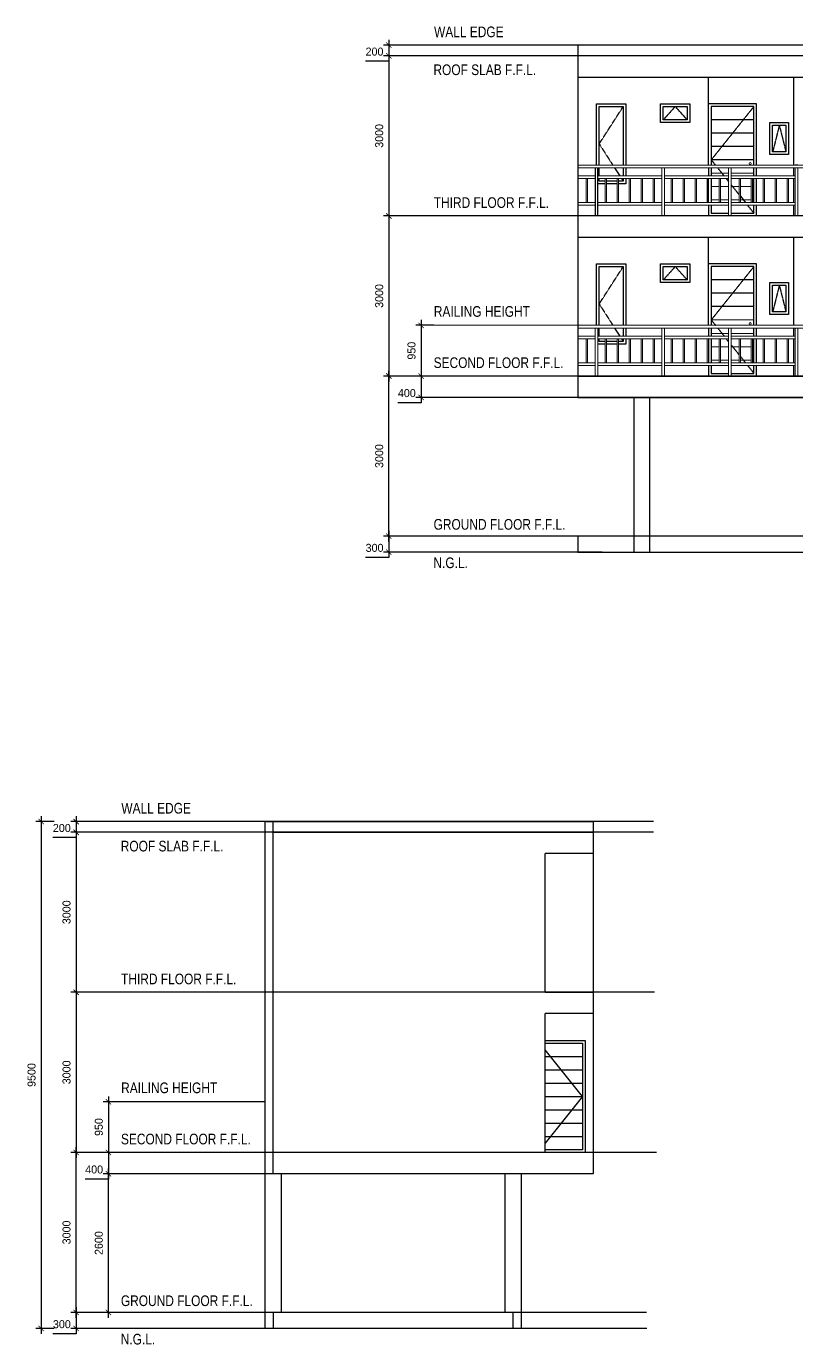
# Model space of a CAD drawing. Header units: millimetres. Extents: x 1634676 to 2610633, y -385676 to -37463.
# Drawn here: x 2369659 to 2384094, y -222282 to -197576 of the extents above; entities that cross this region are included whole.
import ezdxf

# ---------------------------------------------------------------- set-up
doc = ezdxf.new("R2010")
doc.units = ezdxf.units.MM
doc.header["$MEASUREMENT"] = 0
doc.linetypes.add('CENTERX2', pattern=[4, 2.5, -0.5, 0.5, -0.5])
doc.linetypes.add('DASHED', pattern=[0.75, 0.5, -0.25])
doc.layers.get('0').update_dxf_attribs({"lineweight": 15})
doc.layers.get('Defpoints').update_dxf_attribs({"color": 250})
doc.layers.add('.15', color=7, linetype='Continuous', lineweight=15)
for name, color, linetype in [('A - Dimensions', 255, 'Continuous'), ('A - Doors', 2, 'Continuous'), ('A - Grid Lines', 254, 'CENTERX2'), ('A - Text', 1, 'Continuous'), ('A-Windows', 2, 'Continuous')]:
    doc.layers.add(name, color=color, linetype=linetype)
doc.styles.add('AR4-Arial-Chan', font='arial.ttf', dxfattribs={"width": 0.8, "height": 150})
doc.styles.get("Standard").update_dxf_attribs({"font": 'GOTHIC.TTF'})
doc.dimstyles.new('Tolits', dxfattribs={"dimtxt": 150, "dimasz": 100, "dimexe": 100, "dimexo": 0.0625, "dimgap": 100, "dimtad": 2, "dimtoh": 1, "dimdec": 0, "dimzin": 0, "dimdsep": 46, "dimtxsty": 'Standard', "dimblk": 'ARCHTICK', "dimcen": 0.09, "dimdle": 100, "dimclrd": 1, "dimclre": 1, "dimclrt": 2, "dimadec": 0, "dimazin": 0, "dimtfac": 1, "dimtdec": 0, "dimtofl": 0, "dimtmove": 0, "dimatfit": 3, "dimfxl": 1, "dimtolj": 1, "dimtzin": 0, "dimarcsym": 0})

# ---------------------------------------------------------------- blocks, each defined once
blk = doc.blocks.new('_ArchTick')
at = {"color": 0, "linetype": 'ByBlock', "const_width": 0.15}
blk.add_lwpolyline([(-0.5, -0.5), (0.5, 0.5)], dxfattribs=at)
blk = doc.blocks.new('*D1901')
at = {"layer": 'A - Dimensions', "color": 1, "lineweight": -2, "transparency": 16777216}
for p, q in [((2376451, -197829), (2376451, -198129)), ((2376696, -197929), (2376351, -197929)), ((2376696, -198129), (2376351, -198129)), ((2376451, -198129), (2376451, -198229)), ((2376451, -198229), (2376016, -198229))]:
    blk.add_line(p, q, dxfattribs=at)
at = {"layer": 'Defpoints', "color": 0, "transparency": 16777216}
for p in [(2376451, -198129), (2376697, -197929), (2376697, -198129)]:
    blk.add_point(p, dxfattribs=at)
at = {"layer": 'A - Dimensions', "color": 1, "lineweight": -2, "transparency": 16777216, "xscale": 100, "yscale": 100, "zscale": 100}
for p, rotation in [((2376451, -197929), 90), ((2376451, -198129), 270)]:
    blk.add_blockref('_ArchTick', p, dxfattribs=dict(at, rotation=rotation))
at = {"layer": 'A - Dimensions', "color": 2, "transparency": 16777216, "insert": (2376183, -198050), "char_height": 150, "attachment_point": 5}
blk.add_mtext('\\A1;200', dxfattribs=at)
blk = doc.blocks.new('*D1902')
at = {"layer": 'A - Dimensions', "color": 1, "lineweight": -2, "transparency": 16777216}
for p, q in [((2376696, -198129), (2376351, -198129)), ((2376451, -198029), (2376451, -201229)), ((2376696, -201129), (2376351, -201129))]:
    blk.add_line(p, q, dxfattribs=at)
at = {"layer": 'Defpoints', "color": 0, "transparency": 16777216}
for p in [(2376697, -198129), (2376451, -201129), (2376697, -201129)]:
    blk.add_point(p, dxfattribs=at)
at = {"layer": 'A - Dimensions', "color": 1, "lineweight": -2, "transparency": 16777216, "xscale": 100, "yscale": 100, "zscale": 100}
for p, rotation in [((2376451, -198129), 90), ((2376451, -201129), 270)]:
    blk.add_blockref('_ArchTick', p, dxfattribs=dict(at, rotation=rotation))
at = {"layer": 'A - Dimensions', "color": 2, "transparency": 16777216, "insert": (2376272, -199629), "char_height": 150, "attachment_point": 5, "rotation": 90}
blk.add_mtext('\\A1;3000', dxfattribs=at)
blk = doc.blocks.new('*D1903')
at = {"layer": 'A - Dimensions', "color": 1, "lineweight": -2, "transparency": 16777216}
for p, q in [((2376451, -201029), (2376451, -204229)), ((2376696, -201129), (2376351, -201129)), ((2376696, -204129), (2376351, -204129))]:
    blk.add_line(p, q, dxfattribs=at)
at = {"layer": 'Defpoints', "color": 0, "transparency": 16777216}
for p in [(2376697, -201129), (2376451, -204129), (2376697, -204129)]:
    blk.add_point(p, dxfattribs=at)
at = {"layer": 'A - Dimensions', "color": 1, "lineweight": -2, "transparency": 16777216, "xscale": 100, "yscale": 100, "zscale": 100}
for p, rotation in [((2376451, -201129), 90), ((2376451, -204129), 270)]:
    blk.add_blockref('_ArchTick', p, dxfattribs=dict(at, rotation=rotation))
at = {"layer": 'A - Dimensions', "color": 2, "transparency": 16777216, "insert": (2376272, -202629), "char_height": 150, "attachment_point": 5, "rotation": 90}
blk.add_mtext('\\A1;3000', dxfattribs=at)
blk = doc.blocks.new('*D1878')
at = {"layer": 'A-Windows', "color": 1, "lineweight": -2, "transparency": 16777216}
for p, q in [((2377056, -204029), (2377056, -204529)), ((2377302, -204129), (2376956, -204129)), ((2377302, -204529), (2376956, -204529)), ((2377056, -204529), (2377056, -204629)), ((2377056, -204629), (2376621, -204629))]:
    blk.add_line(p, q, dxfattribs=at)
at = {"layer": 'Defpoints', "color": 0, "transparency": 16777216}
for p in [(2377302, -204129), (2377056, -204529), (2377302, -204529)]:
    blk.add_point(p, dxfattribs=at)
at = {"layer": 'A-Windows', "color": 1, "lineweight": -2, "transparency": 16777216, "xscale": 100, "yscale": 100, "zscale": 100}
for p, rotation in [((2377056, -204129), 90), ((2377056, -204529), 270)]:
    blk.add_blockref('_ArchTick', p, dxfattribs=dict(at, rotation=rotation))
at = {"layer": 'A-Windows', "color": 2, "transparency": 16777216, "insert": (2376789, -204450), "char_height": 150, "attachment_point": 5}
blk.add_mtext('\\A1;400', dxfattribs=at)
blk = doc.blocks.new('*D1904')
at = {"layer": 'A - Dimensions', "color": 1, "lineweight": -2, "transparency": 16777216}
for p, q in [((2376451, -207029), (2376451, -207429)), ((2376696, -207129), (2376351, -207129)), ((2376696, -207429), (2376351, -207429)), ((2376451, -207429), (2376451, -207529)), ((2376451, -207529), (2376017, -207529))]:
    blk.add_line(p, q, dxfattribs=at)
at = {"layer": 'Defpoints', "color": 0, "transparency": 16777216}
for p in [(2376697, -207129), (2376451, -207429), (2376697, -207429)]:
    blk.add_point(p, dxfattribs=at)
at = {"layer": 'A - Dimensions', "color": 1, "lineweight": -2, "transparency": 16777216, "xscale": 100, "yscale": 100, "zscale": 100}
for p, rotation in [((2376451, -207129), 90), ((2376451, -207429), 270)]:
    blk.add_blockref('_ArchTick', p, dxfattribs=dict(at, rotation=rotation))
at = {"layer": 'A - Dimensions', "color": 2, "transparency": 16777216, "insert": (2376184, -207350), "char_height": 150, "attachment_point": 5}
blk.add_mtext('\\A1;300', dxfattribs=at)
blk = doc.blocks.new('*D1881')
at = {"layer": 'A-Windows', "color": 1, "lineweight": -2, "transparency": 16777216}
for p, q in [((2377056, -203079), (2377056, -204229)), ((2377296, -203179), (2376956, -203179)), ((2377296, -204129), (2376956, -204129))]:
    blk.add_line(p, q, dxfattribs=at)
at = {"layer": 'Defpoints', "color": 0, "transparency": 16777216}
for p in [(2377297, -203179), (2377056, -204129), (2377297, -204129)]:
    blk.add_point(p, dxfattribs=at)
at = {"layer": 'A-Windows', "color": 1, "lineweight": -2, "transparency": 16777216, "xscale": 100, "yscale": 100, "zscale": 100}
for p, rotation in [((2377056, -203179), 90), ((2377056, -204129), 270)]:
    blk.add_blockref('_ArchTick', p, dxfattribs=dict(at, rotation=rotation))
at = {"layer": 'A-Windows', "color": 2, "transparency": 16777216, "insert": (2376877, -203654), "char_height": 150, "attachment_point": 5, "rotation": 90}
blk.add_mtext('\\A1;950', dxfattribs=at)
blk = doc.blocks.new('*D1912')
at = {"layer": 'A - Dimensions', "color": 1, "lineweight": -2, "transparency": 16777216}
for p, q in [((2376451, -207229), (2376451, -204029)), ((2376696, -204129), (2376351, -204129)), ((2376696, -207129), (2376351, -207129))]:
    blk.add_line(p, q, dxfattribs=at)
at = {"layer": 'Defpoints', "color": 0, "transparency": 16777216}
for p in [(2376451, -204129), (2376697, -204129), (2376697, -207129)]:
    blk.add_point(p, dxfattribs=at)
at = {"layer": 'A - Dimensions', "color": 1, "lineweight": -2, "transparency": 16777216, "xscale": 100, "yscale": 100, "zscale": 100}
for p, rotation in [((2376451, -204129), 90), ((2376451, -207129), 270)]:
    blk.add_blockref('_ArchTick', p, dxfattribs=dict(at, rotation=rotation))
at = {"layer": 'A - Dimensions', "color": 2, "transparency": 16777216, "insert": (2376272, -205629), "char_height": 150, "attachment_point": 5, "rotation": 90}
blk.add_mtext('\\A1;3000', dxfattribs=at)
blk = doc.blocks.new('*D1913')
at = {"layer": 'A - Dimensions', "color": 1, "lineweight": -2, "transparency": 16777216}
for p, q in [((2373134, -219079), (2371096, -219079)), ((2371196, -221779), (2371196, -218979)), ((2373134, -221679), (2371096, -221679))]:
    blk.add_line(p, q, dxfattribs=at)
at = {"layer": 'Defpoints', "color": 0, "transparency": 16777216}
for p in [(2371196, -219079), (2373134, -219079), (2373134, -221679)]:
    blk.add_point(p, dxfattribs=at)
at = {"layer": 'A - Dimensions', "color": 1, "lineweight": -2, "transparency": 16777216, "xscale": 100, "yscale": 100, "zscale": 100}
for p, rotation in [((2371196, -219079), 90), ((2371196, -221679), 270)]:
    blk.add_blockref('_ArchTick', p, dxfattribs=dict(at, rotation=rotation))
at = {"layer": 'A - Dimensions', "color": 2, "transparency": 16777216, "insert": (2371017, -220379), "char_height": 150, "attachment_point": 5, "rotation": 90}
blk.add_mtext('\\A1;2600', dxfattribs=at)
blk = doc.blocks.new('*D1914')
at = {"layer": 'A - Dimensions', "color": 1, "lineweight": -2, "transparency": 16777216}
for p, q in [((2369936, -212379), (2369936, -222079)), ((2370181, -212479), (2369836, -212479)), ((2370181, -221979), (2369836, -221979))]:
    blk.add_line(p, q, dxfattribs=at)
at = {"layer": 'Defpoints', "color": 0, "transparency": 16777216}
for p in [(2370181, -212479), (2369936, -221979), (2370181, -221979)]:
    blk.add_point(p, dxfattribs=at)
at = {"layer": 'A - Dimensions', "color": 1, "lineweight": -2, "transparency": 16777216, "xscale": 100, "yscale": 100, "zscale": 100}
for p, rotation in [((2369936, -212479), 90), ((2369936, -221979), 270)]:
    blk.add_blockref('_ArchTick', p, dxfattribs=dict(at, rotation=rotation))
at = {"layer": 'A - Dimensions', "color": 2, "transparency": 16777216, "insert": (2369757, -217229), "char_height": 150, "attachment_point": 5, "rotation": 90}
blk.add_mtext('\\A1;9500', dxfattribs=at)
blk = doc.blocks.new('*D1926')
at = {"layer": 'A - Dimensions', "color": 1, "lineweight": -2, "transparency": 16777216}
for p, q in [((2370591, -212379), (2370591, -212679)), ((2370836, -212479), (2370491, -212479)), ((2370836, -212679), (2370491, -212679)), ((2370591, -212679), (2370591, -212779)), ((2370591, -212779), (2370156, -212779))]:
    blk.add_line(p, q, dxfattribs=at)
at = {"layer": 'Defpoints', "color": 0, "transparency": 16777216}
for p in [(2370591, -212679), (2370837, -212479), (2370837, -212679)]:
    blk.add_point(p, dxfattribs=at)
at = {"layer": 'A - Dimensions', "color": 1, "lineweight": -2, "transparency": 16777216, "xscale": 100, "yscale": 100, "zscale": 100}
for p, rotation in [((2370591, -212479), 90), ((2370591, -212679), 270)]:
    blk.add_blockref('_ArchTick', p, dxfattribs=dict(at, rotation=rotation))
at = {"layer": 'A - Dimensions', "color": 2, "transparency": 16777216, "insert": (2370323, -212600), "char_height": 150, "attachment_point": 5}
blk.add_mtext('\\A1;200', dxfattribs=at)
blk = doc.blocks.new('*D1927')
at = {"layer": 'A - Dimensions', "color": 1, "lineweight": -2, "transparency": 16777216}
for p, q in [((2370836, -212679), (2370491, -212679)), ((2370591, -212579), (2370591, -215779)), ((2370836, -215679), (2370491, -215679))]:
    blk.add_line(p, q, dxfattribs=at)
at = {"layer": 'Defpoints', "color": 0, "transparency": 16777216}
for p in [(2370837, -212679), (2370591, -215679), (2370837, -215679)]:
    blk.add_point(p, dxfattribs=at)
at = {"layer": 'A - Dimensions', "color": 1, "lineweight": -2, "transparency": 16777216, "xscale": 100, "yscale": 100, "zscale": 100}
for p, rotation in [((2370591, -212679), 90), ((2370591, -215679), 270)]:
    blk.add_blockref('_ArchTick', p, dxfattribs=dict(at, rotation=rotation))
at = {"layer": 'A - Dimensions', "color": 2, "transparency": 16777216, "insert": (2370412, -214179), "char_height": 150, "attachment_point": 5, "rotation": 90}
blk.add_mtext('\\A1;3000', dxfattribs=at)
blk = doc.blocks.new('*D1928')
at = {"layer": 'A - Dimensions', "color": 1, "lineweight": -2, "transparency": 16777216}
for p, q in [((2370836, -215679), (2370491, -215679)), ((2370591, -215579), (2370591, -218779)), ((2370836, -218679), (2370491, -218679))]:
    blk.add_line(p, q, dxfattribs=at)
at = {"layer": 'Defpoints', "color": 0, "transparency": 16777216}
for p in [(2370837, -215679), (2370591, -218679), (2370837, -218679)]:
    blk.add_point(p, dxfattribs=at)
at = {"layer": 'A - Dimensions', "color": 1, "lineweight": -2, "transparency": 16777216, "xscale": 100, "yscale": 100, "zscale": 100}
for p, rotation in [((2370591, -215679), 90), ((2370591, -218679), 270)]:
    blk.add_blockref('_ArchTick', p, dxfattribs=dict(at, rotation=rotation))
at = {"layer": 'A - Dimensions', "color": 2, "transparency": 16777216, "insert": (2370412, -217179), "char_height": 150, "attachment_point": 5, "rotation": 90}
blk.add_mtext('\\A1;3000', dxfattribs=at)
blk = doc.blocks.new('*D1925')
at = {"layer": 'A-Windows', "color": 1, "lineweight": -2, "transparency": 16777216}
for p, q in [((2371196, -218579), (2371196, -219079)), ((2371442, -218679), (2371096, -218679)), ((2371442, -219079), (2371096, -219079)), ((2371196, -219079), (2371196, -219179)), ((2371196, -219179), (2370761, -219179))]:
    blk.add_line(p, q, dxfattribs=at)
at = {"layer": 'Defpoints', "color": 0, "transparency": 16777216}
for p in [(2371442, -218679), (2371196, -219079), (2371442, -219079)]:
    blk.add_point(p, dxfattribs=at)
at = {"layer": 'A-Windows', "color": 1, "lineweight": -2, "transparency": 16777216, "xscale": 100, "yscale": 100, "zscale": 100}
for p, rotation in [((2371196, -218679), 90), ((2371196, -219079), 270)]:
    blk.add_blockref('_ArchTick', p, dxfattribs=dict(at, rotation=rotation))
at = {"layer": 'A-Windows', "color": 2, "transparency": 16777216, "insert": (2370929, -219000), "char_height": 150, "attachment_point": 5}
blk.add_mtext('\\A1;400', dxfattribs=at)
blk = doc.blocks.new('*D1929')
at = {"layer": 'A - Dimensions', "color": 1, "lineweight": -2, "transparency": 16777216}
for p, q in [((2370591, -221579), (2370591, -221979)), ((2370836, -221679), (2370491, -221679)), ((2370591, -222079), (2370157, -222079)), ((2370836, -221979), (2370491, -221979)), ((2370591, -221979), (2370591, -222079))]:
    blk.add_line(p, q, dxfattribs=at)
at = {"layer": 'Defpoints', "color": 0, "transparency": 16777216}
for p in [(2370837, -221679), (2370591, -221979), (2370837, -221979)]:
    blk.add_point(p, dxfattribs=at)
at = {"layer": 'A - Dimensions', "color": 1, "lineweight": -2, "transparency": 16777216, "xscale": 100, "yscale": 100, "zscale": 100}
for p, rotation in [((2370591, -221679), 90), ((2370591, -221979), 270)]:
    blk.add_blockref('_ArchTick', p, dxfattribs=dict(at, rotation=rotation))
at = {"layer": 'A - Dimensions', "color": 2, "transparency": 16777216, "insert": (2370324, -221900), "char_height": 150, "attachment_point": 5}
blk.add_mtext('\\A1;300', dxfattribs=at)
blk = doc.blocks.new('*D1924')
at = {"layer": 'A-Windows', "color": 1, "lineweight": -2, "transparency": 16777216}
for p, q in [((2371196, -217629), (2371196, -218779)), ((2371436, -217729), (2371096, -217729)), ((2371436, -218679), (2371096, -218679))]:
    blk.add_line(p, q, dxfattribs=at)
at = {"layer": 'Defpoints', "color": 0, "transparency": 16777216}
for p in [(2371437, -217729), (2371196, -218679), (2371437, -218679)]:
    blk.add_point(p, dxfattribs=at)
at = {"layer": 'A-Windows', "color": 1, "lineweight": -2, "transparency": 16777216, "xscale": 100, "yscale": 100, "zscale": 100}
for p, rotation in [((2371196, -217729), 90), ((2371196, -218679), 270)]:
    blk.add_blockref('_ArchTick', p, dxfattribs=dict(at, rotation=rotation))
at = {"layer": 'A-Windows', "color": 2, "transparency": 16777216, "insert": (2371017, -218204), "char_height": 150, "attachment_point": 5, "rotation": 90}
blk.add_mtext('\\A1;950', dxfattribs=at)
blk = doc.blocks.new('*D1930')
at = {"layer": 'A - Dimensions', "color": 1, "lineweight": -2, "transparency": 16777216}
for p, q in [((2370591, -221779), (2370591, -218579)), ((2370836, -218679), (2370491, -218679)), ((2370836, -221679), (2370491, -221679))]:
    blk.add_line(p, q, dxfattribs=at)
at = {"layer": 'Defpoints', "color": 0, "transparency": 16777216}
for p in [(2370591, -218679), (2370837, -218679), (2370837, -221679)]:
    blk.add_point(p, dxfattribs=at)
at = {"layer": 'A - Dimensions', "color": 1, "lineweight": -2, "transparency": 16777216, "xscale": 100, "yscale": 100, "zscale": 100}
for p, rotation in [((2370591, -218679), 90), ((2370591, -221679), 270)]:
    blk.add_blockref('_ArchTick', p, dxfattribs=dict(at, rotation=rotation))
at = {"layer": 'A - Dimensions', "color": 2, "transparency": 16777216, "insert": (2370412, -220179), "char_height": 150, "attachment_point": 5, "rotation": 90}
blk.add_mtext('\\A1;3000', dxfattribs=at)

msp = doc.modelspace()

# ---------------------------------------------------------------- linework, layer by layer
at = {"layer": '.15', "color": 1}
for p, q in [((2382819, -200329.082), (2382494, -200329.082)), ((2383294, -200329.082), (2382869, -200329.082)), ((2382644, -200579.082), (2382494, -200579.082)), ((2382819, -200579.082), (2382669, -200579.082)), ((2383014, -200579.082), (2382869, -200579.082)), ((2383239, -200579.082), (2383039, -200579.082)), ((2383294, -200579.082), (2383264, -200579.082)), ((2382644, -200829.082), (2382494, -200829.082)), ((2382819, -200829.082), (2382669, -200829.082)), ((2383014, -200829.082), (2382869, -200829.082)), ((2383239, -200829.082), (2383039, -200829.082)), ((2383294, -200829.082), (2383264, -200829.082)), ((2383294, -203079.082), (2382494, -203079.082)), ((2382819, -203329.082), (2382494, -203329.082)), ((2382774, -203429.082), (2382819, -203485.332)), ((2383294, -203329.082), (2382869, -203329.082)), ((2382644, -203579.082), (2382494, -203579.082)), ((2382819, -203579.082), (2382669, -203579.082)), ((2383014, -203579.082), (2382869, -203579.082)), ((2383239, -203579.082), (2383039, -203579.082)), ((2383294, -203579.082), (2383264, -203579.082)), ((2382644, -203829.082), (2382494, -203829.082)), ((2382819, -203829.082), (2382669, -203829.082)), ((2383014, -203829.082), (2382869, -203829.082)), ((2383239, -203829.082), (2383039, -203829.082)), ((2383294, -203829.082), (2383264, -203829.082))]:
    msp.add_line(p, q, dxfattribs=at)
at = {"layer": '.15', "color": 3}
for p, q in [((2384069, -200429.082), (2382869, -200429.082)), ((2385694, -203179.082), (2377296.5, -203179.082)), ((2382819, -203429.082), (2381619, -203429.082)), ((2384069, -203379.082), (2382869, -203379.082)), ((2384069, -203429.082), (2382869, -203429.082)), ((2382819, -203929.082), (2381619, -203929.082)), ((2384069, -203929.082), (2382869, -203929.082))]:
    msp.add_line(p, q, dxfattribs=at)
msp.add_lwpolyline([(2379994, -200179.082), (2385694, -200179.082), (2385694, -200229.082), (2379994, -200229.082)], close=True, dxfattribs=at)
for points in [[(2381569, -200229.082), (2381569, -201129.082), (2381619, -201129.082), (2381619, -200229.082)], [(2382819, -200229.082), (2382819, -201129.082), (2382869, -201129.082), (2382869, -200229.082)], [(2384069, -200229.082), (2384069, -201129.082), (2384119, -201129.082), (2384119, -200229.082)], [(2380319, -200429.082), (2379994, -200429.082), (2379994, -200379.082), (2380319, -200379.082)], [(2380149, -200879.082), (2380149, -200429.082)], [(2380174, -200429.082), (2380174, -200879.082)], [(2380369, -200379.082), (2381569, -200379.082)], [(2381569, -200429.082), (2380369, -200429.082)], [(2380506.5, -200879.082), (2380506.5, -200429.082)], [(2380531.5, -200429.082), (2380531.5, -200879.082)], [(2380731.5, -200879.082), (2380731.5, -200429.082)], [(2380756.5, -200429.082), (2380756.5, -200879.082)], [(2380956.5, -200879.082), (2380956.5, -200429.082)], [(2380981.5, -200429.082), (2380981.5, -200879.082)], [(2381181.5, -200879.082), (2381181.5, -200429.082)], [(2381206.5, -200429.082), (2381206.5, -200879.082)], [(2381406.5, -200879.082), (2381406.5, -200429.082)], [(2381431.5, -200429.082), (2381431.5, -200879.082)], [(2381619, -200379.082), (2382819, -200379.082)], [(2382819, -200429.082), (2381619, -200429.082)], [(2381744, -200879.082), (2381744, -200429.082)], [(2381769, -200429.082), (2381769, -200879.082)], [(2381969, -200879.082), (2381969, -200429.082)], [(2381994, -200429.082), (2381994, -200879.082)], [(2382194, -200879.082), (2382194, -200429.082)], [(2382219, -200429.082), (2382219, -200879.082)], [(2382419, -200879.082), (2382419, -200429.082)], [(2382444, -200429.082), (2382444, -200879.082)], [(2382644, -200879.082), (2382644, -200429.082)], [(2382669, -200429.082), (2382669, -200879.082)], [(2382869, -200379.082), (2384069, -200379.082)], [(2383014, -200879.082), (2383014, -200429.082)], [(2383039, -200429.082), (2383039, -200879.082)], [(2383239, -200879.082), (2383239, -200429.082)], [(2383264, -200429.082), (2383264, -200879.082)], [(2383464, -200879.082), (2383464, -200429.082)], [(2383489, -200429.082), (2383489, -200879.082)], [(2383689, -200879.082), (2383689, -200429.082)], [(2383714, -200429.082), (2383714, -200879.082)], [(2383914, -200879.082), (2383914, -200429.082)], [(2383939, -200429.082), (2383939, -200879.082)], [(2380319, -200929.082), (2379994, -200929.082), (2379994, -200879.082), (2380319, -200879.082)], [(2380369, -200879.082), (2381569, -200879.082)], [(2381569, -200929.082), (2380369, -200929.082)], [(2381619, -200879.082), (2382819, -200879.082)], [(2382819, -200929.082), (2381619, -200929.082)], [(2382869, -200879.082), (2384069, -200879.082)], [(2384069, -200929.082), (2382869, -200929.082)], [(2385694, -203179.082), (2385694, -203229.082), (2379994, -203229.082), (2379994, -203179.082)], [(2380319, -203229.082), (2380319, -204129.082), (2380369, -204129.082), (2380369, -203229.082)], [(2381569, -203229.082), (2381569, -204129.082), (2381619, -204129.082), (2381619, -203229.082)], [(2382819, -203229.082), (2382819, -204129.082), (2382869, -204129.082), (2382869, -203229.082)], [(2384069, -203229.082), (2384069, -204129.082), (2384119, -204129.082), (2384119, -203229.082)], [(2380319, -203429.082), (2379994, -203429.082), (2379994, -203379.082), (2380319, -203379.082)], [(2380149, -203879.082), (2380149, -203429.082)], [(2380174, -203429.082), (2380174, -203879.082)], [(2380369, -203379.082), (2381569, -203379.082)], [(2381569, -203429.082), (2380369, -203429.082)], [(2380506.5, -203879.082), (2380506.5, -203429.082)], [(2380531.5, -203429.082), (2380531.5, -203879.082)], [(2380731.5, -203879.082), (2380731.5, -203429.082)], [(2380756.5, -203429.082), (2380756.5, -203879.082)], [(2380956.5, -203879.082), (2380956.5, -203429.082)], [(2380981.5, -203429.082), (2380981.5, -203879.082)], [(2381181.5, -203879.082), (2381181.5, -203429.082)], [(2381206.5, -203429.082), (2381206.5, -203879.082)], [(2381406.5, -203879.082), (2381406.5, -203429.082)], [(2381431.5, -203429.082), (2381431.5, -203879.082)], [(2381619, -203379.082), (2382819, -203379.082)], [(2381744, -203879.082), (2381744, -203429.082)], [(2381769, -203429.082), (2381769, -203879.082)], [(2381969, -203879.082), (2381969, -203429.082)], [(2381994, -203429.082), (2381994, -203879.082)], [(2382194, -203879.082), (2382194, -203429.082)], [(2382219, -203429.082), (2382219, -203879.082)], [(2382419, -203879.082), (2382419, -203429.082)], [(2382444, -203429.082), (2382444, -203879.082)], [(2382644, -203879.082), (2382644, -203429.082)], [(2382669, -203429.082), (2382669, -203879.082)], [(2383014, -203879.082), (2383014, -203429.082)], [(2383039, -203429.082), (2383039, -203879.082)], [(2383239, -203879.082), (2383239, -203429.082)], [(2383264, -203429.082), (2383264, -203879.082)], [(2383464, -203879.082), (2383464, -203429.082)], [(2383489, -203429.082), (2383489, -203879.082)], [(2383689, -203879.082), (2383689, -203429.082)], [(2383714, -203429.082), (2383714, -203879.082)], [(2383914, -203879.082), (2383914, -203429.082)], [(2383939, -203429.082), (2383939, -203879.082)], [(2380319, -203929.082), (2379994, -203929.082), (2379994, -203879.082), (2380319, -203879.082)], [(2380369, -203879.082), (2381569, -203879.082)], [(2381569, -203929.082), (2380369, -203929.082)], [(2381619, -203879.082), (2382819, -203879.082)], [(2382869, -203879.082), (2384069, -203879.082)]]:
    msp.add_lwpolyline(points, dxfattribs=at)
at = {"layer": '.15', "color": 1}
msp.add_lwpolyline([(2380369, -203179.082), (2380319, -203179.082)], dxfattribs=at)
for centre in [(2383224, -200149.082), (2383224, -203149.082)]:
    msp.add_circle(centre, 20, dxfattribs=at)
msp.add_line((2374134, -221979.082), (2373134, -221979.082))
at = {"layer": 'A - Doors', "color": 1}
for p, q in [((2383294, -199329.082), (2382494, -199329.082)), ((2383294, -199579.082), (2382494, -199579.082)), ((2383294, -199829.082), (2382494, -199829.082)), ((2383294, -200079.082), (2382494, -200079.082)), ((2383294, -202329.082), (2382494, -202329.082)), ((2383294, -202579.082), (2382494, -202579.082)), ((2383294, -202829.082), (2382494, -202829.082)), ((2379384, -216879.082), (2380084, -216879.082)), ((2379384, -217129.082), (2380084, -217129.082)), ((2379384, -217379.082), (2380084, -217379.082)), ((2379384, -217629.082), (2380084, -217629.082)), ((2379384, -217879.082), (2380084, -217879.082)), ((2379384, -218129.082), (2380084, -218129.082)), ((2379384, -218379.082), (2380084, -218379.082))]:
    msp.add_line(p, q, dxfattribs=at)
at = {"layer": 'A - Grid Lines'}
for p, q in [((2390487.5, -197929.082), (2376696.5, -197929.082)), ((2390514.5, -198129.082), (2376696.5, -198129.082)), ((2390499, -201129.082), (2376696.5, -201129.082)), ((2390446.5, -204129.082), (2376696.5, -204129.082)), ((2390487, -204529.082), (2377296.5, -204529.082)), ((2390433, -207129.082), (2376696.5, -207129.082)), ((2380446.5, -207429.082), (2376696.5, -207429.082)), ((2381410, -212479.082), (2370836.5, -212479.082)), ((2381410, -212679.082), (2370836.5, -212679.082)), ((2381428, -215679.082), (2370800, -215679.082)), ((2374134, -217729.082), (2371436.5, -217729.082)), ((2381465, -218679.082), (2370836.5, -218679.082)), ((2375586.5, -219079.082), (2371436.5, -219079.082)), ((2374284, -219079.082), (2373134, -219079.082)), ((2381279, -221679.082), (2370836.5, -221679.082)), ((2374284, -221679.082), (2373134, -221679.082)), ((2374586.5, -221979.082), (2370836.5, -221979.082))]:
    msp.add_line(p, q, dxfattribs=at)
at = {"layer": 'A - Grid Lines', "color": 0}
for p, q in [((2379994, -207429.082), (2378994, -207429.082)), ((2374134, -221979.082), (2373134, -221979.082))]:
    msp.add_line(p, q, dxfattribs=at)
at = {"layer": 'A-Windows', "color": 2}
for p, q in [((2389344, -197929.082), (2379994, -197929.082)), ((2379994, -198529.082), (2385694, -198529.082)), ((2382444, -200179.082), (2382444, -198529.082)), ((2384044, -200179.082), (2384044, -198529.082)), ((2380683.286, -200229.082), (2380779.714, -200379.082)), ((2384044, -200379.082), (2384044, -200229.082)), ((2380811.857, -200429.082), (2380844, -200479.082)), ((2382444, -200879.082), (2382444, -200429.082)), ((2382774, -200429.082), (2382819, -200485.332)), ((2384044, -200879.082), (2384044, -200429.082)), ((2383039, -200760.332), (2383134, -200879.082)), ((2384044, -201129.082), (2384044, -200929.082)), ((2379994, -201529.082), (2385694, -201529.082)), ((2382444, -203179.082), (2382444, -201529.082)), ((2384044, -203179.082), (2384044, -201529.082)), ((2380683.286, -203229.082), (2380779.714, -203379.082)), ((2384044, -203379.082), (2384044, -203229.082)), ((2380811.857, -203429.082), (2380844, -203479.082)), ((2384044, -203879.082), (2384044, -203429.082)), ((2384044, -204129.082), (2384044, -203929.082)), ((2374134, -212479.082), (2380284, -212479.082)), ((2379384, -215679.082), (2379384, -213079.082)), ((2380284, -213079.082), (2379384, -213079.082)), ((2379384, -218679.082), (2379384, -216079.082)), ((2380284, -216079.082), (2379384, -216079.082)), ((2380084, -217629.082), (2379384, -216754.082)), ((2380084, -217629.082), (2379384, -218504.082))]:
    msp.add_line(p, q, dxfattribs=at)
at = {"layer": 'A-Windows', "color": 2, "linetype": 'DASHED', "ltscale": 2}
for p, q in [((2380394, -199779.082), (2380844, -199079.082)), ((2381819, -199079.082), (2381594, -199329.082)), ((2381819, -199079.082), (2382044, -199329.082)), ((2382494, -200079.082), (2383294, -199079.082)), ((2383769, -199429.082), (2383644, -199929.082)), ((2383769, -199429.082), (2383894, -199929.082)), ((2380394, -199779.082), (2380651.143, -200179.082)), ((2382494, -200079.082), (2382574, -200179.082)), ((2382614, -200229.082), (2382734, -200379.082)), ((2382869, -200547.832), (2383014, -200729.082)), ((2383174, -200929.082), (2383294, -201079.082)), ((2380394, -202779.082), (2380844, -202079.082)), ((2381819, -202079.082), (2381594, -202329.082)), ((2381819, -202079.082), (2382044, -202329.082)), ((2382494, -203079.082), (2383294, -202079.082)), ((2383769, -202429.082), (2383644, -202929.082)), ((2383769, -202429.082), (2383894, -202929.082)), ((2380394, -202779.082), (2380651.143, -203179.082)), ((2382494, -203079.082), (2382574, -203179.082)), ((2382614, -203229.082), (2382734, -203379.082)), ((2382869, -203547.832), (2383014, -203729.082)), ((2383039, -203760.332), (2383134, -203879.082)), ((2383174, -203929.082), (2383294, -204079.082))]:
    msp.add_line(p, q, dxfattribs=at)
at = {"layer": 'A-Windows', "color": 2}
for points in [[(2379994, -197929.082), (2379994, -204529.082), (2389194, -204529.082), (2389194, -197929.082)], [(2389194, -198129.082), (2379994, -198129.082)], [(2380344, -200179.082), (2380344, -199029.082), (2380894, -199029.082), (2380894, -200179.082)], [(2380394, -200179.082), (2380394, -199079.082), (2380844, -199079.082), (2380844, -200179.082)], [(2383344, -200179.082), (2383344, -199029.082), (2382444, -199029.082)], [(2383294, -200179.082), (2383294, -199079.082), (2382494, -199079.082), (2382494, -200179.082)], [(2380319, -200229.082), (2380319, -201129.082)], [(2380369, -201129.082), (2380369, -200229.082)], [(2380394, -200379.082), (2380394, -200229.082)], [(2380844, -200229.082), (2380844, -200379.082)], [(2380894, -200229.082), (2380894, -200379.082)], [(2382444, -200229.082), (2382444, -200379.082)], [(2382494, -200229.082), (2382494, -200379.082)], [(2383294, -200379.082), (2383294, -200229.082)], [(2383344, -200379.082), (2383344, -200229.082)], [(2384119, -200179.082), (2384069, -200179.082)], [(2380506.5, -200529.082), (2380369, -200529.082)], [(2380506.5, -200479.082), (2380394, -200479.082), (2380394, -200429.082)], [(2380731.5, -200479.082), (2380531.5, -200479.082)], [(2380731.5, -200529.082), (2380531.5, -200529.082)], [(2380844, -200429.082), (2380844, -200479.082), (2380756.5, -200479.082)], [(2380894, -200429.082), (2380894, -200529.082), (2380756.5, -200529.082)], [(2382494, -200429.082), (2382494, -200879.082)], [(2383294, -200879.082), (2383294, -200429.082)], [(2383344, -200879.082), (2383344, -200429.082)], [(2382444, -200929.082), (2382444, -201129.082)], [(2382494, -200929.082), (2382494, -201079.082), (2382819, -201079.082)], [(2382869, -201079.082), (2383294, -201079.082), (2383294, -200929.082)], [(2383344, -201129.082), (2383344, -200929.082)], [(2385694, -201129.082), (2379994, -201129.082)], [(2380344, -203179.082), (2380344, -202029.082), (2380894, -202029.082), (2380894, -203179.082)], [(2380394, -203179.082), (2380394, -202079.082), (2380844, -202079.082), (2380844, -203179.082)], [(2383344, -203179.082), (2383344, -202029.082), (2382444, -202029.082)], [(2383294, -203179.082), (2383294, -202079.082), (2382494, -202079.082), (2382494, -203179.082)], [(2380394, -203379.082), (2380394, -203229.082)], [(2380844, -203229.082), (2380844, -203379.082)], [(2380894, -203229.082), (2380894, -203379.082)], [(2382444, -203229.082), (2382444, -203379.082)], [(2382494, -203229.082), (2382494, -203379.082)], [(2383294, -203379.082), (2383294, -203229.082)], [(2383344, -203379.082), (2383344, -203229.082)], [(2380506.5, -203529.082), (2380369, -203529.082)], [(2380506.5, -203479.082), (2380394, -203479.082), (2380394, -203429.082)], [(2380731.5, -203479.082), (2380531.5, -203479.082)], [(2380731.5, -203529.082), (2380531.5, -203529.082)], [(2380894, -203429.082), (2380894, -203529.082), (2380756.5, -203529.082)], [(2380844, -203429.082), (2380844, -203479.082), (2380756.5, -203479.082)], [(2382444, -203429.082), (2382444, -203879.082)], [(2382494, -203429.082), (2382494, -203879.082)], [(2383294, -203879.082), (2383294, -203429.082)], [(2383344, -203879.082), (2383344, -203429.082)], [(2382444, -203929.082), (2382444, -204129.082)], [(2382494, -203929.082), (2382494, -204079.082), (2382819, -204079.082)], [(2382869, -204079.082), (2383294, -204079.082), (2383294, -203929.082)], [(2383344, -204129.082), (2383344, -203929.082)], [(2379994, -204129.082), (2385694, -204129.082)], [(2381044, -204529.082), (2381044, -207429.082)], [(2381344, -207429.082), (2381344, -204529.082)], [(2381044, -207129.082), (2379994, -207129.082), (2379994, -207429.082), (2390344, -207429.082)], [(2385044, -207129.082), (2381344, -207129.082)], [(2381284, -221979.082), (2374134, -221979.082), (2374134, -212479.082)], [(2380284, -212479.082), (2380284, -219079.082), (2374284, -219079.082), (2374284, -212479.082)], [(2374284, -212679.082), (2380284, -212679.082)], [(2379384, -215679.082), (2380284, -215679.082)], [(2379384, -216579.082), (2380134, -216579.082), (2380134, -218679.082)], [(2379384, -216629.082), (2380084, -216629.082), (2380084, -218629.082), (2379384, -218629.082)], [(2380284, -218679.082), (2379384, -218679.082)], [(2374434, -219079.082), (2374434, -221679.082)], [(2378634, -221679.082), (2378634, -219079.082)], [(2378934, -219079.082), (2378934, -221979.082)], [(2378784, -221979.082), (2378784, -221679.082), (2374284, -221679.082), (2374284, -221979.082)]]:
    msp.add_lwpolyline(points, dxfattribs=at)
for points in [[(2381544, -199029.082), (2382094, -199029.082), (2382094, -199379.082), (2381544, -199379.082)], [(2381594, -199079.082), (2382044, -199079.082), (2382044, -199329.082), (2381594, -199329.082)], [(2383594, -199379.082), (2383944, -199379.082), (2383944, -199979.082), (2383594, -199979.082)], [(2383644, -199429.082), (2383894, -199429.082), (2383894, -199929.082), (2383644, -199929.082)], [(2381544, -202029.082), (2382094, -202029.082), (2382094, -202379.082), (2381544, -202379.082)], [(2381594, -202079.082), (2382044, -202079.082), (2382044, -202329.082), (2381594, -202329.082)], [(2383594, -202379.082), (2383944, -202379.082), (2383944, -202979.082), (2383594, -202979.082)], [(2383644, -202429.082), (2383894, -202429.082), (2383894, -202929.082), (2383644, -202929.082)]]:
    msp.add_lwpolyline(points, close=True, dxfattribs=at)

# ---------------------------------------------------------------- texts
at = {"layer": 'A - Text', "char_height": 200, "width": 5.820766091346741e-11, "attachment_point": 2, "style": 'AR4-Arial-Chan'}
for s, insert in [('WALL EDGE', (2377950.688, -197579.082)), ('ROOF SLAB F.F.L.', (2378250.006, -198289.082)), ('THIRD FLOOR F.F.L.', (2378373.99, -200779.082)), ('RAILING HEIGHT', (2378195.327, -202819.082)), ('SECOND FLOOR F.F.L.', (2378508.287, -203779.082)), ('GROUND FLOOR F.F.L.', (2378525.913, -206809.082)), ('N.G.L.', (2377610.661, -207529.082)), ('WALL EDGE', (2372090.688, -212129.082)), ('ROOF SLAB F.F.L.', (2372390.006, -212839.082)), ('THIRD FLOOR F.F.L.', (2372513.99, -215329.082)), ('RAILING HEIGHT', (2372335.327, -217369.082)), ('SECOND FLOOR F.F.L.', (2372648.287, -218329.082)), ('GROUND FLOOR F.F.L.', (2372665.913, -221359.082)), ('N.G.L.', (2371750.661, -222079.082))]:
    msp.add_mtext(s, dxfattribs=dict(at, insert=insert))

# ---------------------------------------------------------------- dimensions: what is measured, and where the dimension line sits
at = {"layer": 'A - Dimensions', "color": 9, "true_color": 0xc7c8ca}
for base, p1, p2, picture, middle in [((2376450.533, -198129.082), (2376696.5, -197929.082), (2376696.5, -198129.082), '*D1901', (2376183.401, -198050.309)), ((2376450.533, -201129.082), (2376696.5, -198129.082), (2376696.5, -201129.082), '*D1902', (2376271.76, -199629.082)), ((2376450.533, -204129.082), (2376696.5, -201129.082), (2376696.5, -204129.082), '*D1903', (2376271.76, -202629.082)), ((2376450.533, -204129.082), (2376696.5, -207129.082), (2376696.5, -204129.082), '*D1912', (2376271.76, -205629.082)), ((2376450.533, -207429.082), (2376696.5, -207129.082), (2376696.5, -207429.082), '*D1904', (2376183.962, -207350.309)), ((2369935.968, -221979.082), (2370181, -212479.082), (2370181, -221979.082), '*D1914', (2369757.195, -217229.082)), ((2370590.533, -212679.082), (2370836.5, -212479.082), (2370836.5, -212679.082), '*D1926', (2370323.401, -212600.309)), ((2370590.533, -215679.082), (2370836.5, -212679.082), (2370836.5, -215679.082), '*D1927', (2370411.76, -214179.082)), ((2370590.533, -218679.082), (2370836.5, -215679.082), (2370836.5, -218679.082), '*D1928', (2370411.76, -217179.082)), ((2370590.533, -218679.082), (2370836.5, -221679.082), (2370836.5, -218679.082), '*D1930', (2370411.76, -220179.082)), ((2371196.119, -219079.082), (2373134, -221679.082), (2373134, -219079.082), '*D1913', (2371017.346, -220379.082)), ((2370590.533, -221979.082), (2370836.5, -221679.082), (2370836.5, -221979.082), '*D1929', (2370323.962, -221900.309))]:
    dim = msp.add_linear_dim(base=base, p1=p1, p2=p2, angle=90, dimstyle='Tolits', dxfattribs=at)
    dim.commit()
    dim.dimension.update_dxf_attribs({"geometry": picture, "text_midpoint": middle})
at = {"layer": 'A-Windows', "color": 2}
for base, p1, p2, picture, middle in [((2377056.119, -204129.082), (2377296.5, -203179.082), (2377296.5, -204129.082), '*D1881', (2376877.346, -203654.082)), ((2377056.119, -204529.082), (2377302.086, -204129.082), (2377302.086, -204529.082), '*D1878', (2376788.529, -204450.309)), ((2371196.119, -218679.082), (2371436.5, -217729.082), (2371436.5, -218679.082), '*D1924', (2371017.346, -218204.082)), ((2371196.119, -219079.082), (2371442.086, -218679.082), (2371442.086, -219079.082), '*D1925', (2370928.529, -219000.309))]:
    dim = msp.add_linear_dim(base=base, p1=p1, p2=p2, angle=90, dimstyle='Tolits', dxfattribs=at)
    dim.commit()
    dim.dimension.update_dxf_attribs({"geometry": picture, "text_midpoint": middle})

doc.saveas('drawing.dxf')
